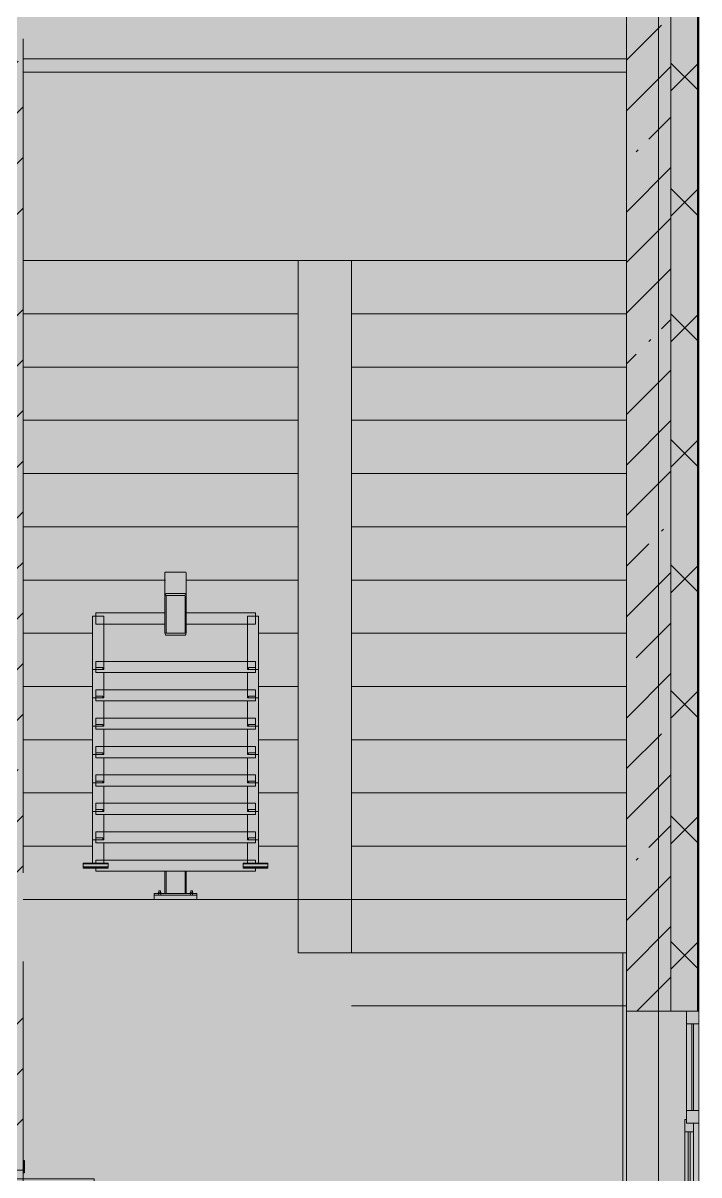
# Model space of a CAD drawing. Header units: millimetres. Extents: x 81469 to 279813, y -8553 to 29000.
# Drawn here: x 274233 to 278041, y 12198 to 18689 of the extents above; entities that cross this region are included whole.
import ezdxf

# ---------------------------------------------------------------- set-up
doc = ezdxf.new("R2010")
doc.units = ezdxf.units.MM
doc.linetypes.add('200_ШТРИХ__ш1_п0_6_', pattern=[800, 500, -300])
doc.layers.add('A-DETL-GENF-1', color=7, linetype='Continuous', lineweight=9, true_color=0xc0c0c0, transparency=0.4)
for name, color, linetype, lineweight in [('A-DETL-MBND-1', 7, '200_ШТРИХ__ш1_п0_6_', 9), ('A-GLAZ-3', 7, 'Continuous', 5), ('A-WALL-4', 7, 'Continuous', 5), ('I-WALL-21', 7, 'Continuous', 5), ('Оси', 7, 'Continuous', 9)]:
    doc.layers.add(name, color=color, linetype=linetype, lineweight=lineweight)
for name, color, linetype, lineweight, true_color in [('A-DOOR-3', 7, 'Continuous', 5, 0xb7b7b7), ('A-DOOR-4', 7, 'Continuous', 5, 0xe2e2e2), ('A-DOOR-FRAM-2', 7, 'Continuous', 5, 0xe2e2e2), ('A-DOOR-FRAM-3', 7, 'Continuous', 5, 0xb7b7b7), ('A-FLOR-1', 7, 'Continuous', 5, 0xb7b7b7), ('A-GENM-2', 7, 'Continuous', 5, 0x737373), ('A-GLAZ-2', 7, 'Continuous', 5, 0x737373), ('A-WALL-5', 7, 'Continuous', 5, 0x737373), ('A-WALL-6', 7, 'Continuous', 9, 0x737373), ('I-WALL-22', 7, 'Continuous', 5, 0x737373), ('S-STRS-3', 7, 'Continuous', 5, 0x737373)]:
    doc.layers.add(name, color=color, linetype=linetype, lineweight=lineweight, true_color=true_color)
pattern_1 = [(45, (152802.76, 0), (-285.1231, 285.1231), []), (45, (153087.9, 0), (-285.1231, 285.1231), [504.031, -100.806, 16.764, -84.042])]

# ---------------------------------------------------------------- blocks, each defined once
blk = doc.blocks.new('110_Дверь_СКБ_2Ст - Д-1_л_Лестничная клетка EIS60 2-32142534-3_4_3_птичка')
at = {"layer": 'A-DOOR-4'}
for points in [[(612.5, 110), (662.5, 110), (662.5, 1010), (612.5, 1010), (612.5, 603.3)], [(-587.5, 110), (-587.5, 510), (-637.5, 510), (-637.5, 110)], [(712.5, -110), (712.5, 30), (697.5, 24.8), (697.5, -110)]]:
    blk.add_hatch(color=256, dxfattribs=at).paths.add_polyline_path(points)
h = blk.add_hatch(color=256, dxfattribs=at)
h.paths.add_polyline_path([(652.5, 30), (712.5, 30), (712.5, 110), (662.5, 110), (662.5, 60), (652.5, 60)])
h.paths.add_polyline_path([(-687.5, 30), (-627.5, 30), (-627.5, 60), (-637.5, 60), (-637.5, 110), (-687.5, 110)])
at = {"layer": 'A-DOOR-FRAM-2'}
for points in [[(-672.5, 110), (-672.5, 118), (-742.5, 118), (-742.5, 110)], [(767.5, 110), (767.5, 118), (697.5, 118), (697.5, 110)], [(-672.5, -110), (-672.5, 30), (-687.5, 24.8), (-687.5, -110)], [(-672.5, -118), (-672.5, -110), (-742.5, -110), (-742.5, -118)], [(767.5, -118), (767.5, -110), (697.5, -110), (697.5, -118)]]:
    blk.add_hatch(color=256, dxfattribs=at).paths.add_polyline_path(points)
at = {"layer": 'A-DOOR-3'}
for p, q in [((662.5, 1010), (612.5, 1010)), ((612.5, 1010), (612.5, 110)), ((662.5, 110), (662.5, 1010)), ((-637.5, 510), (-637.5, 110)), ((-587.5, 510), (-637.5, 510)), ((-587.5, 110), (-587.5, 510)), ((-637.5, 110), (-587.5, 110)), ((612.5, 110), (662.5, 110))]:
    blk.add_line(p, q, dxfattribs=at)
for centre, radius, start, end in [((662.5, 110), 900, 90, 180), ((-637.5, 110), 400, 360, 90)]:
    blk.add_arc(centre, radius, start, end, dxfattribs=at)
at = {"layer": 'A-DOOR-FRAM-3'}
for p, q in [((-672.5, 118), (-742.5, 118)), ((-742.5, 118), (-742.5, 110)), ((-742.5, 110), (-672.5, 110)), ((-637.5, 110), (-687.5, 110)), ((-687.5, 110), (-687.5, 30)), ((-672.5, 110), (-672.5, 118)), ((-637.5, 60), (-637.5, 110)), ((662.5, 110), (662.5, 60)), ((712.5, 110), (662.5, 110)), ((767.5, 118), (697.5, 118)), ((697.5, 118), (697.5, 110)), ((697.5, 110), (767.5, 110)), ((712.5, 30), (712.5, 110)), ((767.5, 110), (767.5, 118)), ((-687.5, 30), (-627.5, 30)), ((-672.5, 30), (-687.5, 30)), ((-687.5, 30), (-687.5, -110)), ((-672.5, -110), (-672.5, 30)), ((-627.5, 60), (-637.5, 60)), ((-627.5, 30), (-627.5, 60)), ((662.5, 60), (652.5, 60)), ((652.5, 60), (652.5, 30)), ((652.5, 30), (712.5, 30)), ((712.5, 30), (697.5, 30)), ((697.5, 30), (697.5, -110)), ((712.5, -110), (712.5, 30)), ((-672.5, -110), (-742.5, -110)), ((-742.5, -110), (-742.5, -118)), ((-742.5, -118), (-672.5, -118)), ((-687.5, -110), (-672.5, -110)), ((-672.5, -118), (-672.5, -110)), ((697.5, -110), (712.5, -110)), ((767.5, -110), (697.5, -110)), ((697.5, -110), (697.5, -118)), ((697.5, -118), (767.5, -118)), ((767.5, -118), (767.5, -110))]:
    blk.add_line(p, q, dxfattribs=at)
blk = doc.blocks.new('120_Окно_СКБ_2Ст_Фрамуга сверху - 120_Окно_СКБ_2Ст_2300х2500_h_ ДОО 2-24160916-3_4_3_птичка')
at = {"layer": 'A-GLAZ-2'}
for p, q in [((-1150, 13), (-1150, 78)), ((-1080, 78), (-1080, 13)), ((-590, 13), (-590, 78)), ((-520, 78), (-520, 13)), ((1080, 13), (1080, 78)), ((1150, 78), (1150, 13)), ((-1080, 13), (-1150, 13)), ((-1150, 13), (-540, 13)), ((-590, 53), (-1080, 53)), ((-590, 43), (-1080, 43)), ((-1080, 13), (-540, 13)), ((-520, 13), (-590, 13)), ((-520, 13), (-540, 13)), ((-540, 13), (-540, 3)), ((-540, 3), (1100, 3)), ((1100, 3), (-540, 3)), ((1080, 53), (-520, 53)), ((-520, 53), (-520, 13)), ((-470, 3), (-470, 53)), ((-470, 33), (1030, 33)), ((1030, 23), (-470, 23)), ((1030, 3), (1030, 53)), ((1080, 13), (1080, 53)), ((1150, 13), (1080, 13)), ((1100, 13), (1080, 13)), ((1100, 13), (1150, 13)), ((1100, 3), (1100, 13))]:
    blk.add_line(p, q, dxfattribs=at)
at = {"layer": 'A-GLAZ-3'}
for p, q in [((-1150, 83), (-1080, 83)), ((1150, 83), (-1150, 83)), ((-1080, 83), (1080, 83)), ((-590, 83), (-520, 83)), ((1080, 83), (1150, 83))]:
    blk.add_line(p, q, dxfattribs=at)
blk = doc.blocks.new('Анкер клиновой - Анкер клиновой МКТ В 10-10-16_85-22193208-3_4_3_птичка')
at = {"layer": 'A-DETL-MBND-1'}
for p, q in [((122191.4, 13788), (122191.4, 13784)), ((122207.4, 13788), (122191.4, 13788)), ((122191.4, 13788), (122207.4, 13788)), ((122194.4, 13798), (122194.4, 13784)), ((122204.4, 13798), (122194.4, 13798)), ((122194.4, 13798), (122204.4, 13798)), ((122204.4, 13784), (122204.4, 13798)), ((122207.4, 13784), (122207.4, 13788))]:
    blk.add_line(p, q, dxfattribs=at)
blk = doc.blocks.new('ОМ_Полоса_Трапеция прямоугольная_Прокат_ГОСТ 103-2006 - ОМ_Полоса_Трапеция прямоугольная_Прокат_ГОСТ 103-2006-21111644-3_4_3_птичка')
at = {"layer": 'A-GENM-2'}
for p, q in [((122699.4, 15046.5), (122699.4, 15056.5)), ((122699.4, 15056.5), (122739.4, 15056.5)), ((122739.4, 15046.5), (122699.4, 15046.5)), ((122739.4, 15056.5), (122739.4, 15046.5))]:
    blk.add_line(p, q, dxfattribs=at)
blk = doc.blocks.new('ОМ_Полоса_Трапеция прямоугольная_Прокат_ГОСТ 103-2006 - ОМ_Полоса_Трапеция прямоугольная_Прокат_ГОСТ 103-2006-V150-3_4_3_птичка')
at = {"layer": 'A-GENM-2'}
for p, q in [((122699.4, 14416.5), (122699.4, 14406.5)), ((122739.4, 14416.5), (122699.4, 14416.5)), ((122739.4, 14406.5), (122739.4, 14416.5)), ((122699.4, 14406.5), (122739.4, 14406.5))]:
    blk.add_line(p, q, dxfattribs=at)
blk = doc.blocks.new('ОМ_Полоса_Трапеция прямоугольная_Прокат_ГОСТ 103-2006 - ОМ_Полоса_Трапеция прямоугольная_Прокат_ГОСТ 103-2006-V151-3_4_3_птичка')
at = {"layer": 'A-GENM-2'}
for p, q in [((122699.4, 14256.5), (122699.4, 14246.5)), ((122739.4, 14256.5), (122699.4, 14256.5)), ((122699.4, 14246.5), (122739.4, 14246.5)), ((122739.4, 14246.5), (122739.4, 14256.5))]:
    blk.add_line(p, q, dxfattribs=at)
blk = doc.blocks.new('ОМ_Полоса_Трапеция прямоугольная_Прокат_ГОСТ 103-2006 - ОМ_Полоса_Трапеция прямоугольная_Прокат_ГОСТ 103-2006-V152-3_4_3_птичка')
at = {"layer": 'A-GENM-2'}
for p, q in [((122699.4, 14096.5), (122699.4, 14086.5)), ((122739.4, 14096.5), (122699.4, 14096.5)), ((122699.4, 14086.5), (122739.4, 14086.5)), ((122739.4, 14086.5), (122739.4, 14096.5))]:
    blk.add_line(p, q, dxfattribs=at)
blk = doc.blocks.new('ОМ_Полоса_Прокат_ГОСТ 103-2006 - ОМ_Полоса_Прокат_ГОСТ 103-2006-22193251-3_4_3_птичка')
at = {"layer": 'A-GENM-2'}
for p, q in [((122809.4, 13929.5), (122669.4, 13929.5)), ((122669.4, 13929.5), (122669.4, 13926.5)), ((122669.4, 13926.5), (122809.4, 13926.5)), ((122809.4, 13926.5), (122809.4, 13929.5))]:
    blk.add_line(p, q, dxfattribs=at)
blk = doc.blocks.new('ОМ_Полоса_Прокат_ГОСТ 103-2006 - ОМ_Полоса_Прокат_ГОСТ 103-2006-22193252-3_4_3_птичка')
at = {"layer": 'A-GENM-2'}
for p, q in [((122669.4, 13954.2), (122669.4, 13950.8)), ((122809.4, 13954.2), (122669.4, 13954.2)), ((122669.4, 13950.8), (122809.4, 13950.8)), ((122669.4, 13933.9), (122669.4, 13950.8)), ((122809.4, 13933.9), (122669.4, 13933.9)), ((122809.4, 13950.8), (122809.4, 13954.2)), ((122809.4, 13950.8), (122809.4, 13933.9))]:
    blk.add_line(p, q, dxfattribs=at)
blk = doc.blocks.new('ОМ_Полоса_Трапеция прямоугольная_Прокат_ГОСТ 103-2006 - ОМ_Полоса_Трапеция прямоугольная_Прокат_ГОСТ 103-2006-21111686-3_4_3_птичка')
at = {"layer": 'A-GENM-2'}
for p, q in [((121839.4, 15056.5), (121879.4, 15056.5)), ((121839.4, 15046.5), (121839.4, 15056.5)), ((121879.4, 15046.5), (121839.4, 15046.5)), ((121879.4, 15056.5), (121879.4, 15046.5))]:
    blk.add_line(p, q, dxfattribs=at)
blk = doc.blocks.new('ОМ_Полоса_Трапеция прямоугольная_Прокат_ГОСТ 103-2006 - ОМ_Полоса_Трапеция прямоугольная_Прокат_ГОСТ 103-2006-V153-3_4_3_птичка')
at = {"layer": 'A-GENM-2'}
for p, q in [((121879.4, 14416.5), (121839.4, 14416.5)), ((121839.4, 14416.5), (121839.4, 14406.5)), ((121879.4, 14406.5), (121879.4, 14416.5)), ((121839.4, 14406.5), (121879.4, 14406.5))]:
    blk.add_line(p, q, dxfattribs=at)
blk = doc.blocks.new('ОМ_Полоса_Трапеция прямоугольная_Прокат_ГОСТ 103-2006 - ОМ_Полоса_Трапеция прямоугольная_Прокат_ГОСТ 103-2006-V154-3_4_3_птичка')
at = {"layer": 'A-GENM-2'}
for p, q in [((121879.4, 14256.5), (121839.4, 14256.5)), ((121839.4, 14256.5), (121839.4, 14246.5)), ((121839.4, 14246.5), (121879.4, 14246.5)), ((121879.4, 14246.5), (121879.4, 14256.5))]:
    blk.add_line(p, q, dxfattribs=at)
blk = doc.blocks.new('ОМ_Полоса_Трапеция прямоугольная_Прокат_ГОСТ 103-2006 - ОМ_Полоса_Трапеция прямоугольная_Прокат_ГОСТ 103-2006-V155-3_4_3_птичка')
at = {"layer": 'A-GENM-2'}
for p, q in [((121879.4, 14096.5), (121839.4, 14096.5)), ((121839.4, 14096.5), (121839.4, 14086.5)), ((121839.4, 14086.5), (121879.4, 14086.5)), ((121879.4, 14086.5), (121879.4, 14096.5))]:
    blk.add_line(p, q, dxfattribs=at)
blk = doc.blocks.new('ОМ_Полоса_Прокат_ГОСТ 103-2006 - ОМ_Полоса_Прокат_ГОСТ 103-2006-22193295-3_4_3_птичка')
at = {"layer": 'A-GENM-2'}
for p, q in [((121909.4, 13929.5), (121769.4, 13929.5)), ((121769.4, 13929.5), (121769.4, 13926.5)), ((121769.4, 13926.5), (121909.4, 13926.5)), ((121909.4, 13926.5), (121909.4, 13929.5))]:
    blk.add_line(p, q, dxfattribs=at)
blk = doc.blocks.new('ОМ_Полоса_Прокат_ГОСТ 103-2006 - ОМ_Полоса_Прокат_ГОСТ 103-2006-22193296-3_4_3_птичка')
at = {"layer": 'A-GENM-2'}
for p, q in [((121909.4, 13954.2), (121769.4, 13954.2)), ((121769.4, 13954.2), (121769.4, 13950.8)), ((121769.4, 13950.8), (121909.4, 13950.8)), ((121769.4, 13933.9), (121769.4, 13950.8)), ((121909.4, 13933.9), (121769.4, 13933.9)), ((121909.4, 13950.8), (121909.4, 13954.2)), ((121909.4, 13950.8), (121909.4, 13933.9))]:
    blk.add_line(p, q, dxfattribs=at)
blk = doc.blocks.new('ОМ_Нижняя опорная пятка1 - ОМ_Нижняя опорная пятка-21111576-3_4_3_птичка')
at = {"layer": 'A-DETL-MBND-1'}
for p, q in [((-96, -10), (-96, 0)), ((-84, -10), (-84, 0)), ((84, -10), (84, 0)), ((96, -10), (96, 0))]:
    blk.add_line(p, q, dxfattribs=at)
blk = doc.blocks.new('ОМ_Труба_ГОСТ 8639-82 - ОМ_Труба_ГОСТ 8639-82-21111694-3_4_3_птичка')
at = {"layer": 'A-GENM-2'}
for p, q in [((122229.4, 15590.5), (122229.4, 15456.5)), ((122238.4, 15595.1), (122340.4, 15595.1)), ((122349.4, 15456.5), (122349.4, 15590.5)), ((122229.4, 15256.4), (122229.4, 15456.5)), ((122235.4, 15456.5), (122235.4, 15256.4)), ((122238.4, 15474.2), (122340.4, 15474.2)), ((122340.4, 15462.4), (122238.4, 15462.4)), ((122343.4, 15256.4), (122343.4, 15456.5)), ((122349.4, 15456.5), (122349.4, 15256.4)), ((122238.4, 15250.5), (122340.4, 15250.5)), ((122340.4, 15238.8), (122238.4, 15238.8))]:
    blk.add_line(p, q, dxfattribs=at)
at = {"layer": 'A-GENM-2', "flags": 128}
for points in [[(122229.4, 15456.5), (122229.6, 15460), (122230.1, 15463.3), (122231, 15466.3), (122232.1, 15469), (122233.4, 15471.2), (122235, 15472.8), (122236.7, 15473.8), (122238.4, 15474.2)], [(122238.4, 15462.4), (122237.9, 15462.3), (122237.3, 15461.9), (122236.8, 15461.4), (122236.3, 15460.7), (122235.9, 15459.8), (122235.7, 15458.8), (122235.5, 15457.7), (122235.4, 15456.5)], [(122340.4, 15474.2), (122342.2, 15473.8), (122343.9, 15472.8), (122345.4, 15471.2), (122346.8, 15469), (122347.9, 15466.3), (122348.8, 15463.3), (122349.3, 15460), (122349.4, 15456.5)], [(122343.4, 15456.5), (122343.4, 15457.7), (122343.2, 15458.8), (122342.9, 15459.8), (122342.6, 15460.7), (122342.1, 15461.4), (122341.6, 15461.9), (122341, 15462.3), (122340.4, 15462.4)], [(122238.4, 15238.8), (122236.7, 15239.1), (122235, 15240.1), (122233.4, 15241.8), (122232.1, 15243.9), (122231, 15246.6), (122230.1, 15249.7), (122229.6, 15253), (122229.4, 15256.4)], [(122235.4, 15256.4), (122235.5, 15255.3), (122235.7, 15254.2), (122235.9, 15253.2), (122236.3, 15252.3), (122236.8, 15251.5), (122237.3, 15251), (122237.9, 15250.7), (122238.4, 15250.5)], [(122349.4, 15256.4), (122349.3, 15253), (122348.8, 15249.7), (122347.9, 15246.6), (122346.8, 15243.9), (122345.4, 15241.8), (122343.9, 15240.1), (122342.2, 15239.1), (122340.4, 15238.8)], [(122340.4, 15250.5), (122341, 15250.7), (122341.6, 15251), (122342.1, 15251.5), (122342.6, 15252.3), (122342.9, 15253.2), (122343.2, 15254.2), (122343.4, 15255.3), (122343.4, 15256.4)]]:
    blk.add_lwpolyline(points, dxfattribs=at)
at = {"layer": 'A-GENM-2'}
for centre, major_axis, start_param, end_param in [((122238.4, 15590.5), (9, 0), 1.570796, 3.141593), ((122340.4, 15590.5), (9, 0), 0, 1.570796), ((122238.4, 15538.5), (9, 0), 3.141593, 3.665191), ((122340.4, 15538.5), (-9, 0), 2.617994, 3.141593)]:
    blk.add_ellipse(centre, major_axis=major_axis, ratio=0.509802, start_param=start_param, end_param=end_param, dxfattribs=at)
blk = doc.blocks.new('ОМ_Уголок_ГОСТ 8509-93 - ОМ_Уголок_ГОСТ 8509-93-22194532-3_4_3_птичка')
at = {"layer": 'A-GENM-2'}
for p, q in [((0, 45.2), (0, -17.8)), ((390, 45.2), (0, 45.2)), ((900, 45.2), (510, 45.2)), ((900, -17.8), (900, 45.2)), ((0, -17.8), (390, -17.8)), ((510, -17.8), (900, -17.8))]:
    blk.add_line(p, q, dxfattribs=at)
blk = doc.blocks.new('ОМ_Уголок_ГОСТ 8509-93 - ОМ_Уголок_ГОСТ 8509-93-V156-3_4_3_птичка')
at = {"layer": 'A-GENM-2'}
for p, q in [((0, 45.2), (0, -17.8)), ((900, 45.2), (0, 45.2)), ((900, -17.8), (900, 45.2)), ((0, -17.8), (900, -17.8))]:
    blk.add_line(p, q, dxfattribs=at)
blk = doc.blocks.new('ОМ_Уголок_ГОСТ 8509-93 - ОМ_Уголок_ГОСТ 8509-93-22194533-3_4_3_птичка')
at = {"layer": 'A-GENM-2'}
for p, q in [((0, 45.2), (0, -17.8)), ((300, 45.2), (0, 45.2)), ((300, -17.8), (300, 45.2)), ((0, -17.8), (300, -17.8))]:
    blk.add_line(p, q, dxfattribs=at)
blk = doc.blocks.new('ОМ_Уголок_ГОСТ 8509-93 - ОМ_Уголок_ГОСТ 8509-93-V157-3_4_3_птичка')
at = {"layer": 'A-GENM-2'}
for p, q in [((0, 45.2), (0, -17.8)), ((142.2, 45.2), (0, 45.2)), ((0, -17.8), (160, -17.8))]:
    blk.add_line(p, q, dxfattribs=at)
blk = doc.blocks.new('ОМ_Уголок_ГОСТ 8509-93 - ОМ_Уголок_ГОСТ 8509-93-V158-3_4_3_птичка')
at = {"layer": 'A-GENM-2'}
for p, q in [((300, 45.2), (157.8, 45.2)), ((300, -17.8), (300, 45.2)), ((140, -17.8), (300, -17.8))]:
    blk.add_line(p, q, dxfattribs=at)
blk = doc.blocks.new('ОМ_Уголок_ГОСТ 8509-93 - ОМ_Уголок_ГОСТ 8509-93-V159-3_4_3_птичка')
at = {"layer": 'A-GENM-2'}
for p, q in [((0, 45.2), (0, 27.8)), ((900, 45.2), (0, 45.2)), ((0, 7.4), (0, -17.8)), ((900, 27.8), (900, 45.2)), ((900, -17.8), (900, 7.4)), ((0, -17.8), (900, -17.8))]:
    blk.add_line(p, q, dxfattribs=at)
blk = doc.blocks.new('ОМ_Уголок_ГОСТ 8509-93 - ОМ_Уголок_ГОСТ 8509-93-V160-3_4_3_птичка')
at = {"layer": 'A-GENM-2'}
for p, q in [((0, 45.2), (0, -17.8)), ((7.4, 45.2), (0, 45.2)), ((142.2, 45.2), (27.8, 45.2)), ((0, -17.8), (7.4, -17.8)), ((27.8, -17.8), (160, -17.8))]:
    blk.add_line(p, q, dxfattribs=at)
blk = doc.blocks.new('ОМ_Уголок_ГОСТ 8509-93 - ОМ_Уголок_ГОСТ 8509-93-V161-3_4_3_птичка')
at = {"layer": 'A-GENM-2'}
for p, q in [((272.2, 45.2), (157.8, 45.2)), ((300, 45.2), (292.6, 45.2)), ((300, -17.8), (300, 45.2)), ((140, -17.8), (272.2, -17.8)), ((292.6, -17.8), (300, -17.8))]:
    blk.add_line(p, q, dxfattribs=at)
blk = doc.blocks.new('ОМ_Труба_ГОСТ 8639-82 - ОМ_Труба_ГОСТ 8639-82-21111710-3_4_3_птичка')
at = {"layer": 'A-DETL-MBND-1'}
for p, q in [((122229.4, 13908.7), (122229.4, 13784)), ((122235.4, 13908.7), (122235.4, 13784)), ((122343.4, 13908.7), (122343.4, 13784)), ((122349.4, 13784), (122349.4, 13908.7))]:
    blk.add_line(p, q, dxfattribs=at)
blk = doc.blocks.new('ОМ_Уголок_ГОСТ 8510-86 - ОМ_Уголок_ГОСТ 8510-86-21111720-3_4_3_птичка')
at = {"layer": 'A-DETL-MBND-1'}
for p, q in [((0, 34), (0, 0)), ((0, 10), (240, 10)), ((0, 0), (240, 0)), ((240, 0), (240, 34))]:
    blk.add_line(p, q, dxfattribs=at)
blk = doc.blocks.new('Зашивка приборов отопления41 - Зашивка приборов отопления-33325756-3_4_3_птичка')
at = {"layer": 'A-WALL-5'}
for p, q in [((121290.8, 18669.6), (124690.8, 18669.6)), ((124690.8, 18669.6), (121290.8, 18669.6)), ((121290.8, 18594.6), (124690.8, 18594.6))]:
    blk.add_line(p, q, dxfattribs=at)

msp = doc.modelspace()

# ---------------------------------------------------------------- hatches: boundary and pattern name
at = {"layer": 'A-DETL-GENF-1'}
msp.add_hatch(color=256, dxfattribs=at).paths.add_polyline_path([(278035.8, -258), (278035.8, 21479), (246135.8, 21479), (246135.8, 27379), (237372.8, 27379), (237372.8, 10208.3), (242012.8, 10208.3), (242012.8, -258), (276790.3, -258)])
at = {"layer": 'A-WALL-4'}
h = msp.add_hatch(dxfattribs=at)
h.set_pattern_fill('FP_68', color=256, style=0, pattern_type=2)
h.set_pattern_definition([(45, (152802.76, 0), (-353.5534, 353.5534), []), (135, (152802.76, 0), (-353.5534, -353.5534), [])])
h.paths.add_polyline_path([(278024, -250), (278032.8, -250), (278032.8, 7700), (277882.8, 7700), (277882.8, -250), (278008.2, -250)])
h.paths.add_polyline_path([(278032.8, 8900), (278032.8, 10820), (277882.8, 10820), (277882.8, 8900)])
h.paths.add_polyline_path([(278032.8, 13120), (278032.8, 21400), (277882.8, 21400), (277882.8, 13120)])
at = {"layer": 'I-WALL-21'}
h = msp.add_hatch(dxfattribs=at)
h.set_pattern_fill('FP_64', color=256, style=0, pattern_type=2)
h.set_pattern_definition(pattern_1)
h.paths.add_polyline_path([(277632.8, 10600), (277882.8, 10600), (277882.8, 10820), (277632.8, 10820), (277632.8, 10642.6)])
h.paths.add_polyline_path([(277882.8, 13120), (277882.8, 21400), (277632.8, 21400), (277632.8, 13120)])
h = msp.add_hatch(dxfattribs=at)
h.set_pattern_fill('FP_64', color=256, style=0, pattern_type=2)
h.set_pattern_definition(pattern_1)
h.paths.add_polyline_path([(274012.8, 10380), (274232.8, 10380), (274232.8, 10825), (274012.8, 10825), (274012.8, 10400)])
h.paths.add_polyline_path([(274232.8, 12225), (274232.8, 13400), (274012.8, 13400), (274012.8, 12225), (274182.8, 12225)])
h.paths.add_polyline_path([(274012.8, 13900), (274232.8, 13900), (274232.8, 18600), (274012.8, 18600), (274012.8, 14691.7)])
h.paths.add_polyline_path([(274232.4, 19100), (274232.8, 19100), (274232.8, 19110), (274012.8, 19110), (274012.8, 19100)])

# ---------------------------------------------------------------- linework, layer by layer
at = {"layer": 'A-FLOR-1'}
for p, q in [((276082.8, 13750), (274232.8, 13750)), ((275782.8, 13450), (275782.8, 13750)), ((276082.8, 13450), (276082.8, 13750)), ((277611.8, 13450), (275782.8, 13450)), ((277611.8, 10600), (277611.8, 13450)), ((277632.8, 13150), (277611.8, 13150))]:
    msp.add_line(p, q, dxfattribs=at)
at = {"layer": 'A-WALL-4'}
msp.add_line((278040.8, 7700), (278040.8, 21558), dxfattribs=at)
at = {"layer": 'A-WALL-5'}
msp.add_line((277882.8, 13120), (278035.8, 13120), dxfattribs=at)
at = {"layer": 'A-WALL-6'}
for p, q in [((278035.8, 13120), (278035.8, 21553)), ((278032.8, 13120), (278032.8, 21550)), ((277882.8, 21400), (277882.8, 13120)), ((277882.8, 13120), (277882.8, 21400))]:
    msp.add_line(p, q, dxfattribs=at)
at = {"layer": 'I-WALL-22'}
for p, q in [((277632.8, 18850), (277632.8, 10600)), ((274232.8, 13900), (274232.8, 18600)), ((274232.8, 12280), (274232.8, 13400)), ((277632.8, 13120), (277882.8, 13120))]:
    msp.add_line(p, q, dxfattribs=at)
at = {"layer": 'S-STRS-3'}
for p, q in [((274232.8, 17350), (275782.8, 17350)), ((274232.8, 17350), (275782.8, 17350)), ((275782.8, 17350), (276082.8, 17350)), ((275782.8, 17050), (275782.8, 17350)), ((277632.8, 17350), (276082.8, 17350)), ((276082.8, 17350), (276082.8, 17050)), ((277632.8, 17350), (276082.8, 17350)), ((274232.8, 17050), (275782.8, 17050)), ((274232.8, 17050), (275782.8, 17050)), ((275782.8, 16750), (275782.8, 17050)), ((276082.8, 17050), (276082.8, 16750)), ((277632.8, 17050), (276082.8, 17050)), ((277632.8, 17050), (276082.8, 17050)), ((274232.8, 16750), (275782.8, 16750)), ((274232.8, 16750), (275782.8, 16750)), ((275782.8, 16450), (275782.8, 16750)), ((276082.8, 16750), (276082.8, 16450)), ((277632.8, 16750), (276082.8, 16750)), ((277632.8, 16750), (276082.8, 16750)), ((274232.8, 16450), (275782.8, 16450)), ((274232.8, 16450), (275782.8, 16450)), ((275782.8, 16150), (275782.8, 16450)), ((276082.8, 16450), (276082.8, 16150)), ((277632.8, 16450), (276082.8, 16450)), ((277632.8, 16450), (276082.8, 16450)), ((274232.8, 16150), (275782.8, 16150)), ((274232.8, 16150), (275782.8, 16150)), ((275782.8, 15850), (275782.8, 16150)), ((276082.8, 16150), (276082.8, 15850)), ((277632.8, 16150), (276082.8, 16150)), ((277632.8, 16150), (276082.8, 16150)), ((274232.8, 15850), (275782.8, 15850)), ((274232.8, 15850), (275782.8, 15850)), ((275782.8, 15550), (275782.8, 15850)), ((276082.8, 15850), (276082.8, 15550)), ((277632.8, 15850), (276082.8, 15850)), ((277632.8, 15850), (276082.8, 15850)), ((274232.8, 15550), (275035.3, 15550)), ((274232.8, 15550), (275035.3, 15550)), ((275149.1, 15550), (275782.8, 15550)), ((275149.1, 15550), (275782.8, 15550)), ((275782.8, 15250), (275782.8, 15550)), ((276082.8, 15550), (276082.8, 15250)), ((277632.8, 15550), (276082.8, 15550)), ((277632.8, 15550), (276082.8, 15550)), ((274232.8, 15250), (274624.4, 15250)), ((274232.8, 15250), (274624.4, 15250)), ((275560, 15250), (275782.8, 15250)), ((275560, 15250), (275782.8, 15250)), ((275782.8, 14950), (275782.8, 15250)), ((276082.8, 15250), (276082.8, 14950)), ((277632.8, 15250), (276082.8, 15250)), ((277632.8, 15250), (276082.8, 15250)), ((274232.8, 14950), (274624.4, 14950)), ((274232.8, 14950), (274624.4, 14950)), ((275560, 14950), (275782.8, 14950)), ((275560, 14950), (275782.8, 14950)), ((275782.8, 14650), (275782.8, 14950)), ((276082.8, 14950), (276082.8, 14650)), ((277632.8, 14950), (276082.8, 14950)), ((277632.8, 14950), (276082.8, 14950)), ((274232.8, 14650), (274624.4, 14650)), ((274232.8, 14650), (274624.4, 14650)), ((275560, 14650), (275782.8, 14650)), ((275560, 14650), (275782.8, 14650)), ((275782.8, 14350), (275782.8, 14650)), ((276082.8, 14650), (276082.8, 14350)), ((277632.8, 14650), (276082.8, 14650)), ((277632.8, 14650), (276082.8, 14650)), ((274232.8, 14350), (274624.4, 14350)), ((274232.8, 14350), (274624.4, 14350)), ((275560, 14350), (275782.8, 14350)), ((275560, 14350), (275782.8, 14350)), ((275782.8, 14050), (275782.8, 14350)), ((276082.8, 14350), (276082.8, 14050)), ((277632.8, 14350), (276082.8, 14350)), ((277632.8, 14350), (276082.8, 14350)), ((274232.8, 14050), (274624.4, 14050)), ((274232.8, 14050), (274624.4, 14050)), ((275560, 14050), (275782.8, 14050)), ((275560, 14050), (275782.8, 14050)), ((275782.8, 13750), (275782.8, 14050)), ((276082.8, 14050), (276082.8, 13750)), ((277632.8, 14050), (276082.8, 14050)), ((277632.8, 14050), (276082.8, 14050)), ((277632.8, 13750), (276082.8, 13750)), ((277632.8, 13750), (276082.8, 13750)), ((277632.8, 13450), (277611.8, 13450)), ((277632.8, 13450), (277611.8, 13450)), ((277632.8, 13150), (276082.8, 13150))]:
    msp.add_line(p, q, dxfattribs=at)
at = {"layer": 'Оси'}
msp.add_line((277812.8, 10029.8), (277812.8, 21915.1), dxfattribs=at)

# ---------------------------------------------------------------- block references
at = {"layer": 'A-DETL-MBND-1'}
for name, p in [('ОМ_Труба_ГОСТ 8639-82 - ОМ_Труба_ГОСТ 8639-82-21111710-3_4_3_птичка', (152802.8, 0)), ('Анкер клиновой - Анкер клиновой МКТ В 10-10-16_85-22193208-3_4_3_птичка', (152802.8, 0)), ('ОМ_Нижняя опорная пятка1 - ОМ_Нижняя опорная пятка-21111576-3_4_3_птичка', (275092.2, 13784)), ('Анкер клиновой - Анкер клиновой МКТ В 10-10-16_85-22193208-3_4_3_птичка', (152982.8, 0))]:
    msp.add_blockref(name, p, dxfattribs=at)
at = {"layer": 'A-DETL-MBND-1', "extrusion": (0, 0, -1), "rotation": 180}
msp.add_blockref('ОМ_Уголок_ГОСТ 8510-86 - ОМ_Уголок_ГОСТ 8510-86-21111720-3_4_3_птичка', (-274972.2, 13784), dxfattribs=at)
at = {"layer": 'A-DOOR-3', "rotation": 269.9999999999998}
msp.add_blockref('110_Дверь_СКБ_2Ст - Д-1_л_Лестничная клетка EIS60 2-32142534-3_4_3_птичка', (274122.8, 11537.5), dxfattribs=at)
at = {"layer": 'A-GENM-2'}
for name, p in [('ОМ_Труба_ГОСТ 8639-82 - ОМ_Труба_ГОСТ 8639-82-21111694-3_4_3_птичка', (152802.8, 0)), ('ОМ_Полоса_Трапеция прямоугольная_Прокат_ГОСТ 103-2006 - ОМ_Полоса_Трапеция прямоугольная_Прокат_ГОСТ 103-2006-21111686-3_4_3_птичка', (152802.8, 0)), ('ОМ_Полоса_Трапеция прямоугольная_Прокат_ГОСТ 103-2006 - ОМ_Полоса_Трапеция прямоугольная_Прокат_ГОСТ 103-2006-21111644-3_4_3_птичка', (152802.8, 0)), ('ОМ_Полоса_Трапеция прямоугольная_Прокат_ГОСТ 103-2006 - ОМ_Полоса_Трапеция прямоугольная_Прокат_ГОСТ 103-2006-21111686-3_4_3_птичка', (152802.8, -160)), ('ОМ_Полоса_Трапеция прямоугольная_Прокат_ГОСТ 103-2006 - ОМ_Полоса_Трапеция прямоугольная_Прокат_ГОСТ 103-2006-21111644-3_4_3_птичка', (152802.8, -160)), ('ОМ_Полоса_Трапеция прямоугольная_Прокат_ГОСТ 103-2006 - ОМ_Полоса_Трапеция прямоугольная_Прокат_ГОСТ 103-2006-21111686-3_4_3_птичка', (152802.8, -320)), ('ОМ_Полоса_Трапеция прямоугольная_Прокат_ГОСТ 103-2006 - ОМ_Полоса_Трапеция прямоугольная_Прокат_ГОСТ 103-2006-21111644-3_4_3_птичка', (152802.8, -320)), ('ОМ_Полоса_Трапеция прямоугольная_Прокат_ГОСТ 103-2006 - ОМ_Полоса_Трапеция прямоугольная_Прокат_ГОСТ 103-2006-21111686-3_4_3_птичка', (152802.8, -480)), ('ОМ_Полоса_Трапеция прямоугольная_Прокат_ГОСТ 103-2006 - ОМ_Полоса_Трапеция прямоугольная_Прокат_ГОСТ 103-2006-21111644-3_4_3_птичка', (152802.8, -480)), ('ОМ_Полоса_Трапеция прямоугольная_Прокат_ГОСТ 103-2006 - ОМ_Полоса_Трапеция прямоугольная_Прокат_ГОСТ 103-2006-V153-3_4_3_птичка', (152802.8, 0)), ('ОМ_Полоса_Трапеция прямоугольная_Прокат_ГОСТ 103-2006 - ОМ_Полоса_Трапеция прямоугольная_Прокат_ГОСТ 103-2006-V150-3_4_3_птичка', (152802.8, 0)), ('ОМ_Полоса_Трапеция прямоугольная_Прокат_ГОСТ 103-2006 - ОМ_Полоса_Трапеция прямоугольная_Прокат_ГОСТ 103-2006-V154-3_4_3_птичка', (152802.8, 0)), ('ОМ_Полоса_Трапеция прямоугольная_Прокат_ГОСТ 103-2006 - ОМ_Полоса_Трапеция прямоугольная_Прокат_ГОСТ 103-2006-V151-3_4_3_птичка', (152802.8, 0)), ('ОМ_Полоса_Трапеция прямоугольная_Прокат_ГОСТ 103-2006 - ОМ_Полоса_Трапеция прямоугольная_Прокат_ГОСТ 103-2006-V155-3_4_3_птичка', (152802.8, 0)), ('ОМ_Полоса_Трапеция прямоугольная_Прокат_ГОСТ 103-2006 - ОМ_Полоса_Трапеция прямоугольная_Прокат_ГОСТ 103-2006-V152-3_4_3_птичка', (152802.8, 0)), ('ОМ_Полоса_Прокат_ГОСТ 103-2006 - ОМ_Полоса_Прокат_ГОСТ 103-2006-22193296-3_4_3_птичка', (152802.8, 0)), ('ОМ_Полоса_Прокат_ГОСТ 103-2006 - ОМ_Полоса_Прокат_ГОСТ 103-2006-22193295-3_4_3_птичка', (152802.8, 0)), ('ОМ_Полоса_Прокат_ГОСТ 103-2006 - ОМ_Полоса_Прокат_ГОСТ 103-2006-22193252-3_4_3_птичка', (152802.8, 0)), ('ОМ_Полоса_Прокат_ГОСТ 103-2006 - ОМ_Полоса_Прокат_ГОСТ 103-2006-22193251-3_4_3_птичка', (152802.8, 0))]:
    msp.add_blockref(name, p, dxfattribs=at)
at = {"layer": 'A-GENM-2', "extrusion": (0, 0, -1)}
for name, p, rotation in [('ОМ_Уголок_ГОСТ 8509-93 - ОМ_Уголок_ГОСТ 8509-93-22194533-3_4_3_птичка', (-274642.2, 15046.5), 90.00000000000064), ('ОМ_Уголок_ГОСТ 8509-93 - ОМ_Уголок_ГОСТ 8509-93-22194532-3_4_3_птичка', (-274642.2, 15346.5), 180), ('ОМ_Уголок_ГОСТ 8509-93 - ОМ_Уголок_ГОСТ 8509-93-22194533-3_4_3_птичка', (-275542.2, 15346.5), 270.0000000000008), ('ОМ_Уголок_ГОСТ 8509-93 - ОМ_Уголок_ГОСТ 8509-93-V157-3_4_3_птичка', (-274642.2, 14886.5), 90.00000000000064), ('ОМ_Уголок_ГОСТ 8509-93 - ОМ_Уголок_ГОСТ 8509-93-V158-3_4_3_птичка', (-275542.2, 15186.5), 270.0000000000008), ('ОМ_Уголок_ГОСТ 8509-93 - ОМ_Уголок_ГОСТ 8509-93-V157-3_4_3_птичка', (-274642.2, 14726.5), 90.00000000000064), ('ОМ_Уголок_ГОСТ 8509-93 - ОМ_Уголок_ГОСТ 8509-93-V158-3_4_3_птичка', (-275542.2, 15026.5), 270.0000000000008), ('ОМ_Уголок_ГОСТ 8509-93 - ОМ_Уголок_ГОСТ 8509-93-V157-3_4_3_птичка', (-274642.2, 14566.5), 90.00000000000064), ('ОМ_Уголок_ГОСТ 8509-93 - ОМ_Уголок_ГОСТ 8509-93-V158-3_4_3_птичка', (-275542.2, 14866.5), 270.0000000000008), ('ОМ_Уголок_ГОСТ 8509-93 - ОМ_Уголок_ГОСТ 8509-93-V157-3_4_3_птичка', (-274642.2, 14406.5), 90.00000000000064), ('ОМ_Уголок_ГОСТ 8509-93 - ОМ_Уголок_ГОСТ 8509-93-V158-3_4_3_птичка', (-275542.2, 14706.5), 270.0000000000008), ('ОМ_Уголок_ГОСТ 8509-93 - ОМ_Уголок_ГОСТ 8509-93-V157-3_4_3_птичка', (-274642.2, 14246.5), 90.00000000000064), ('ОМ_Уголок_ГОСТ 8509-93 - ОМ_Уголок_ГОСТ 8509-93-V158-3_4_3_птичка', (-275542.2, 14546.5), 270.0000000000008), ('ОМ_Уголок_ГОСТ 8509-93 - ОМ_Уголок_ГОСТ 8509-93-V157-3_4_3_птичка', (-274642.2, 14086.5), 90.00000000000064), ('ОМ_Уголок_ГОСТ 8509-93 - ОМ_Уголок_ГОСТ 8509-93-V158-3_4_3_птичка', (-275542.2, 14386.5), 270.0000000000008), ('ОМ_Уголок_ГОСТ 8509-93 - ОМ_Уголок_ГОСТ 8509-93-V160-3_4_3_птичка', (-274642.2, 13926.5), 90.00000000000064), ('ОМ_Уголок_ГОСТ 8509-93 - ОМ_Уголок_ГОСТ 8509-93-V161-3_4_3_птичка', (-275542.2, 14226.5), 270.0000000000008)]:
    msp.add_blockref(name, p, dxfattribs=dict(at, rotation=rotation))
for name, p in [('ОМ_Уголок_ГОСТ 8509-93 - ОМ_Уголок_ГОСТ 8509-93-V156-3_4_3_птичка', (-275542.2, 15046.5)), ('ОМ_Уголок_ГОСТ 8509-93 - ОМ_Уголок_ГОСТ 8509-93-V156-3_4_3_птичка', (-275542.2, 14886.5)), ('ОМ_Уголок_ГОСТ 8509-93 - ОМ_Уголок_ГОСТ 8509-93-V156-3_4_3_птичка', (-275542.2, 14726.5)), ('ОМ_Уголок_ГОСТ 8509-93 - ОМ_Уголок_ГОСТ 8509-93-V156-3_4_3_птичка', (-275542.2, 14566.5)), ('ОМ_Уголок_ГОСТ 8509-93 - ОМ_Уголок_ГОСТ 8509-93-V156-3_4_3_птичка', (-275542.2, 14406.5)), ('ОМ_Уголок_ГОСТ 8509-93 - ОМ_Уголок_ГОСТ 8509-93-V156-3_4_3_птичка', (-275542.2, 14246.5)), ('ОМ_Уголок_ГОСТ 8509-93 - ОМ_Уголок_ГОСТ 8509-93-V156-3_4_3_птичка', (-275542.2, 14086.5)), ('ОМ_Уголок_ГОСТ 8509-93 - ОМ_Уголок_ГОСТ 8509-93-V159-3_4_3_птичка', (-275542.2, 13926.5))]:
    msp.add_blockref(name, p, dxfattribs=at)
at = {"layer": 'A-GLAZ-2', "rotation": 269.9999999999999}
msp.add_blockref('120_Окно_СКБ_2Ст_Фрамуга сверху - 120_Окно_СКБ_2Ст_2300х2500_h_ ДОО 2-24160916-3_4_3_птичка', (277957.8, 11970), dxfattribs=at)
at = {"layer": 'A-WALL-5'}
msp.add_blockref('Зашивка приборов отопления41 - Зашивка приборов отопления-33325756-3_4_3_птичка', (152941.9, -182.1), dxfattribs=at)

doc.saveas('drawing.dxf')
